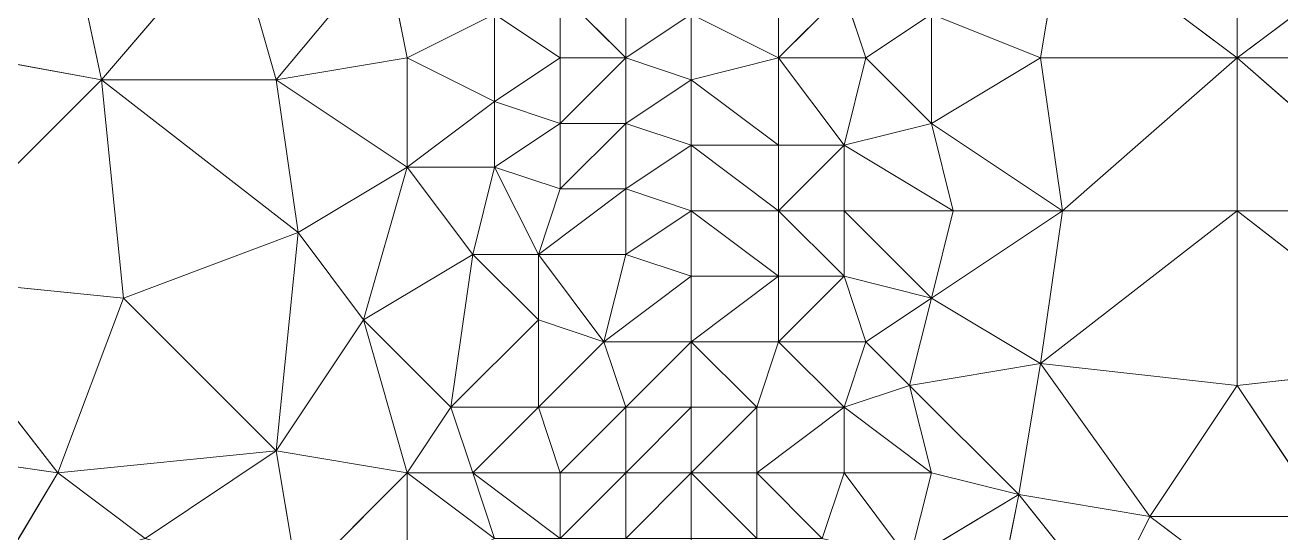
# Model space of a CAD drawing. Header units: metres. Extents: x 0 to 8, y 0 to 4.
# Drawn here: x 0.695 to 1.27, y 1.152 to 1.385 of the extents above; entities that cross this region are included whole.
import ezdxf

# ---------------------------------------------------------------- set-up
doc = ezdxf.new("R2010")
doc.units = ezdxf.units.M
doc.header["$MEASUREMENT"] = 0
for name, color, linetype, lineweight in [('DL_FE_MESH', 134, 'Continuous', 0), ('DL_FE_MESH_CELLS_3', 132, 'Continuous', 0), ('DL_FE_MESH_CELLS_7', 132, 'Continuous', 0), ('DL_TOPOLOGY', 7, 'Continuous', 0)]:
    doc.layers.add(name, color=color, linetype=linetype, lineweight=lineweight)

msp = doc.modelspace()

# ---------------------------------------------------------------- linework, layer by layer
at = {"layer": 'DL_FE_MESH'}
for p, q in [((0.73, 1.36), (0.7, 1.5)), ((0.73, 1.36), (0.79, 1.43)), ((0.81, 1.36), (0.79, 1.43)), ((1.16, 1.37), (1.17, 1.43)), ((1.25, 1.37), (1.17, 1.43)), ((1.25, 1.37), (1.25, 1.43)), ((1.33, 1.43), (1.25, 1.37)), ((0.86, 1.42), (0.81, 1.36)), ((0.87, 1.37), (0.86, 1.42)), ((0.94, 1.37), (0.94, 1.4)), ((0.97, 1.37), (0.94, 1.4)), ((0.97, 1.4), (0.97, 1.37)), ((1.04, 1.37), (1.04, 1.4)), ((1.07, 1.4), (1.04, 1.37)), ((1.08, 1.37), (1.07, 1.4)), ((0.87, 1.37), (0.91, 1.39)), ((0.91, 1.39), (0.91, 1.35)), ((0.94, 1.37), (0.91, 1.39)), ((0.97, 1.37), (1, 1.39)), ((1.04, 1.37), (1, 1.39)), ((1.08, 1.37), (1.11, 1.39)), ((1.11, 1.39), (1.11, 1.34)), ((1.16, 1.37), (1.11, 1.39)), ((0.73, 1.36), (0.62, 1.38)), ((0.87, 1.37), (0.81, 1.36)), ((0.87, 1.32), (0.87, 1.37)), ((0.91, 1.35), (0.87, 1.37)), ((0.91, 1.35), (0.94, 1.37)), ((0.94, 1.34), (0.94, 1.37)), ((0.94, 1.37), (0.97, 1.37)), ((0.97, 1.37), (0.94, 1.34)), ((1, 1.36), (0.97, 1.37)), ((0.97, 1.37), (0.97, 1.34)), ((1, 1.36), (1.04, 1.37)), ((1.04, 1.33), (1.04, 1.37)), ((1.04, 1.37), (1.08, 1.37)), ((1.07, 1.33), (1.04, 1.37)), ((1.07, 1.33), (1.08, 1.37)), ((1.11, 1.34), (1.08, 1.37)), ((1.11, 1.34), (1.16, 1.37)), ((1.17, 1.3), (1.16, 1.37)), ((1.16, 1.37), (1.25, 1.37)), ((1.25, 1.37), (1.17, 1.3)), ((1.25, 1.3), (1.25, 1.37)), ((1.25, 1.37), (1.34, 1.37)), ((1.33, 1.3), (1.25, 1.37)), ((0.73, 1.36), (0.64, 1.27)), ((0.74, 1.26), (0.73, 1.36)), ((0.82, 1.29), (0.73, 1.36)), ((0.81, 1.36), (0.73, 1.36)), ((0.81, 1.36), (0.82, 1.29)), ((0.87, 1.32), (0.81, 1.36)), ((0.97, 1.34), (1, 1.36)), ((1.04, 1.33), (1, 1.36)), ((0.87, 1.32), (0.91, 1.35)), ((0.91, 1.32), (0.91, 1.35)), ((0.94, 1.34), (0.91, 1.35)), ((0.94, 1.34), (0.91, 1.32)), ((0.94, 1.31), (0.94, 1.34)), ((0.94, 1.34), (0.97, 1.34)), ((0.97, 1.34), (0.94, 1.31)), ((1, 1.33), (0.97, 1.34)), ((0.97, 1.34), (0.97, 1.31)), ((1.07, 1.33), (1.11, 1.34)), ((1.12, 1.3), (1.11, 1.34)), ((1.17, 1.3), (1.11, 1.34)), ((0.97, 1.31), (1, 1.33)), ((1, 1.33), (1.04, 1.33)), ((1.04, 1.3), (1, 1.33)), ((1.04, 1.3), (1.04, 1.33)), ((1.04, 1.33), (1.07, 1.33)), ((1.07, 1.33), (1.04, 1.3)), ((1.07, 1.3), (1.07, 1.33)), ((1.12, 1.3), (1.07, 1.33)), ((0.82, 1.29), (0.87, 1.32)), ((0.85, 1.25), (0.87, 1.32)), ((0.9, 1.28), (0.87, 1.32)), ((0.87, 1.32), (0.91, 1.32)), ((0.9, 1.28), (0.91, 1.32)), ((0.91, 1.32), (0.94, 1.31)), ((0.93, 1.28), (0.91, 1.32)), ((0.93, 1.28), (0.94, 1.31)), ((0.97, 1.31), (0.93, 1.28)), ((0.94, 1.31), (0.97, 1.31)), ((1, 1.3), (0.97, 1.31)), ((0.97, 1.31), (0.97, 1.28)), ((0.97, 1.28), (1, 1.3)), ((1, 1.3), (1.04, 1.3)), ((1.04, 1.27), (1, 1.3)), ((1.04, 1.27), (1.04, 1.3)), ((1.04, 1.3), (1.07, 1.3)), ((1.07, 1.27), (1.04, 1.3)), ((1.07, 1.27), (1.07, 1.3)), ((1.07, 1.3), (1.12, 1.3)), ((1.11, 1.26), (1.07, 1.3)), ((1.11, 1.26), (1.12, 1.3)), ((1.11, 1.26), (1.17, 1.3)), ((1.12, 1.3), (1.17, 1.3)), ((1.16, 1.23), (1.17, 1.3)), ((1.25, 1.3), (1.16, 1.23)), ((1.17, 1.3), (1.25, 1.3)), ((1.25, 1.22), (1.25, 1.3)), ((1.25, 1.3), (1.33, 1.3)), ((1.34, 1.23), (1.25, 1.3)), ((0.74, 1.26), (0.82, 1.29)), ((0.82, 1.29), (0.81, 1.19)), ((0.85, 1.25), (0.82, 1.29)), ((0.85, 1.25), (0.9, 1.28)), ((0.9, 1.28), (0.89, 1.21)), ((0.93, 1.25), (0.9, 1.28)), ((0.9, 1.28), (0.93, 1.28)), ((0.93, 1.25), (0.93, 1.28)), ((0.93, 1.28), (0.97, 1.28)), ((0.96, 1.24), (0.93, 1.28)), ((0.97, 1.28), (0.96, 1.24)), ((1, 1.27), (0.97, 1.28)), ((0.64, 1.27), (0.74, 1.26)), ((0.71, 1.18), (0.64, 1.27)), ((0.96, 1.24), (1, 1.27)), ((1, 1.27), (1.04, 1.27)), ((1.04, 1.27), (1, 1.24)), ((1.04, 1.24), (1.04, 1.27)), ((1.04, 1.27), (1.07, 1.27)), ((1.07, 1.27), (1.04, 1.24)), ((1.08, 1.24), (1.07, 1.27)), ((1.07, 1.27), (1.11, 1.26)), ((0.71, 1.18), (0.74, 1.26)), ((0.81, 1.19), (0.74, 1.26)), ((1.08, 1.24), (1.11, 1.26)), ((1.11, 1.26), (1.1, 1.22)), ((1.16, 1.23), (1.11, 1.26)), ((0.81, 1.19), (0.85, 1.25)), ((0.87, 1.18), (0.85, 1.25)), ((0.89, 1.21), (0.85, 1.25)), ((0.89, 1.21), (0.93, 1.25)), ((0.93, 1.21), (0.93, 1.25)), ((0.93, 1.25), (0.96, 1.24)), ((0.96, 1.24), (0.93, 1.21)), ((1, 1.24), (0.96, 1.24)), ((0.96, 1.24), (0.97, 1.21)), ((0.97, 1.21), (1, 1.24)), ((1, 1.24), (1.04, 1.24)), ((1.03, 1.21), (1, 1.24)), ((1.03, 1.21), (1.04, 1.24)), ((1.04, 1.24), (1.08, 1.24)), ((1.07, 1.21), (1.04, 1.24)), ((1.07, 1.21), (1.08, 1.24)), ((1.1, 1.22), (1.08, 1.24)), ((1.1, 1.22), (1.16, 1.23)), ((1.15, 1.17), (1.16, 1.23)), ((1.16, 1.23), (1.25, 1.22)), ((1.21, 1.16), (1.16, 1.23)), ((1.25, 1.22), (1.34, 1.23)), ((1.07, 1.21), (1.1, 1.22)), ((1.11, 1.18), (1.1, 1.22)), ((1.15, 1.17), (1.1, 1.22)), ((1.21, 1.16), (1.25, 1.22)), ((1.29, 1.16), (1.25, 1.22)), ((0.87, 1.18), (0.89, 1.21)), ((0.9, 1.18), (0.89, 1.21)), ((0.93, 1.21), (0.89, 1.21)), ((0.93, 1.21), (0.9, 1.18)), ((0.94, 1.18), (0.93, 1.21)), ((0.93, 1.21), (0.97, 1.21)), ((0.97, 1.21), (0.94, 1.18)), ((0.97, 1.18), (1, 1.21)), ((1, 1.21), (0.97, 1.21)), ((0.97, 1.21), (0.97, 1.18)), ((1, 1.21), (1.03, 1.21)), ((1.03, 1.21), (1, 1.18)), ((1.03, 1.18), (1.03, 1.21)), ((1.03, 1.21), (1.07, 1.21)), ((1.07, 1.21), (1.03, 1.18)), ((1.07, 1.18), (1.07, 1.21)), ((1.11, 1.18), (1.07, 1.21)), ((0.71, 1.18), (0.64, 1.19)), ((0.81, 1.19), (0.71, 1.18)), ((0.75, 1.15), (0.81, 1.19)), ((0.81, 1.19), (0.82, 1.13)), ((0.87, 1.18), (0.81, 1.19)), ((0.68, 1.13), (0.71, 1.18)), ((0.75, 1.15), (0.71, 1.18)), ((0.87, 1.18), (0.82, 1.13)), ((0.87, 1.13), (0.87, 1.18)), ((0.91, 1.15), (0.87, 1.18)), ((0.9, 1.18), (0.87, 1.18)), ((0.91, 1.15), (0.9, 1.18)), ((0.9, 1.18), (0.94, 1.18)), ((0.94, 1.15), (0.9, 1.18)), ((0.94, 1.15), (0.94, 1.18)), ((0.94, 1.18), (0.97, 1.18)), ((0.97, 1.18), (0.94, 1.15)), ((0.97, 1.15), (1, 1.18)), ((1, 1.18), (0.97, 1.18)), ((0.97, 1.18), (0.97, 1.15)), ((1, 1.18), (1.03, 1.18)), ((1.03, 1.15), (1, 1.18)), ((1.03, 1.15), (1.03, 1.18)), ((1.03, 1.18), (1.07, 1.18)), ((1.06, 1.15), (1.03, 1.18)), ((1.06, 1.15), (1.07, 1.18)), ((1.07, 1.18), (1.11, 1.18)), ((1.1, 1.14), (1.07, 1.18)), ((1.1, 1.14), (1.11, 1.18)), ((1.11, 1.18), (1.15, 1.17)), ((1.1, 1.14), (1.15, 1.17)), ((1.14, 1.12), (1.15, 1.17)), ((1.15, 1.17), (1.21, 1.16)), ((1.19, 1.12), (1.15, 1.17)), ((1.19, 1.12), (1.21, 1.16)), ((1.25, 1.13), (1.21, 1.16)), ((1.29, 1.16), (1.21, 1.16))]:
    msp.add_line(p, q, dxfattribs=at)
at = {"layer": 'DL_FE_MESH_CELLS_3'}
for points in [[(0.5, 1.5), (0.62, 1.38), (0.7, 1.5)], [(0.7, 1.5), (0.62, 1.38), (0.73, 1.36)], [(0.7, 1.5), (0.73, 1.36), (0.79, 1.43)], [(0.73, 1.36), (0.81, 1.36), (0.79, 1.43)], [(0.79, 1.43), (0.81, 1.36), (0.86, 1.42)], [(0.86, 1.42), (0.81, 1.36), (0.87, 1.37)], [(0.86, 1.42), (0.87, 1.37), (0.91, 1.39)], [(0.91, 1.39), (0.94, 1.37), (0.94, 1.4)], [(0.94, 1.4), (0.94, 1.37), (0.97, 1.37)], [(0.94, 1.4), (0.97, 1.37), (0.97, 1.4)], [(0.97, 1.37), (1, 1.39), (0.97, 1.4)], [(0.87, 1.37), (0.91, 1.35), (0.91, 1.39)], [(0.91, 1.39), (0.91, 1.35), (0.94, 1.37)], [(0.62, 1.38), (0.64, 1.27), (0.73, 1.36)], [(0.81, 1.36), (0.87, 1.32), (0.87, 1.37)], [(0.91, 1.35), (0.87, 1.37), (0.87, 1.32)], [(0.91, 1.35), (0.94, 1.34), (0.94, 1.37)], [(0.97, 1.37), (0.94, 1.34), (0.97, 1.34)], [(0.94, 1.37), (0.94, 1.34), (0.97, 1.37)], [(0.97, 1.34), (1, 1.36), (0.97, 1.37)], [(0.73, 1.36), (0.64, 1.27), (0.74, 1.26)], [(0.82, 1.29), (0.73, 1.36), (0.74, 1.26)], [(0.81, 1.36), (0.73, 1.36), (0.82, 1.29)], [(0.81, 1.36), (0.82, 1.29), (0.87, 1.32)], [(0.91, 1.35), (0.87, 1.32), (0.91, 1.32)], [(0.91, 1.35), (0.91, 1.32), (0.94, 1.34)], [(0.94, 1.34), (0.91, 1.32), (0.94, 1.31)], [(0.97, 1.34), (0.94, 1.31), (0.97, 1.31)], [(0.94, 1.34), (0.94, 1.31), (0.97, 1.34)], [(0.97, 1.31), (1, 1.33), (0.97, 1.34)], [(0.87, 1.32), (0.82, 1.29), (0.85, 1.25)], [(0.87, 1.32), (0.85, 1.25), (0.9, 1.28)], [(0.87, 1.32), (0.9, 1.28), (0.91, 1.32)], [(0.91, 1.32), (0.9, 1.28), (0.93, 1.28)], [(0.91, 1.32), (0.93, 1.28), (0.94, 1.31)], [(0.97, 1.31), (0.93, 1.28), (0.97, 1.28)], [(0.94, 1.31), (0.93, 1.28), (0.97, 1.31)], [(0.97, 1.28), (1, 1.3), (0.97, 1.31)], [(0.74, 1.26), (0.81, 1.19), (0.82, 1.29)], [(0.82, 1.29), (0.81, 1.19), (0.85, 1.25)], [(0.85, 1.25), (0.89, 1.21), (0.9, 1.28)], [(0.9, 1.28), (0.89, 1.21), (0.93, 1.25)], [(0.9, 1.28), (0.93, 1.25), (0.93, 1.28)], [(0.93, 1.28), (0.93, 1.25), (0.96, 1.24)], [(0.93, 1.28), (0.96, 1.24), (0.97, 1.28)], [(0.96, 1.24), (1, 1.27), (0.97, 1.28)], [(0.64, 1.27), (0.64, 1.19), (0.71, 1.18)], [(0.64, 1.27), (0.71, 1.18), (0.74, 1.26)], [(0.71, 1.18), (0.81, 1.19), (0.74, 1.26)], [(0.85, 1.25), (0.81, 1.19), (0.87, 1.18)], [(0.85, 1.25), (0.87, 1.18), (0.89, 1.21)], [(0.89, 1.21), (0.93, 1.21), (0.93, 1.25)], [(0.93, 1.25), (0.93, 1.21), (0.96, 1.24)], [(0.96, 1.24), (0.93, 1.21), (0.97, 1.21)], [(0.97, 1.21), (1, 1.24), (0.96, 1.24)], [(0.87, 1.18), (0.9, 1.18), (0.89, 1.21)], [(0.89, 1.21), (0.9, 1.18), (0.93, 1.21)], [(0.93, 1.21), (0.9, 1.18), (0.94, 1.18)], [(0.93, 1.21), (0.94, 1.18), (0.97, 1.21)], [(0.97, 1.21), (0.94, 1.18), (0.97, 1.18)], [(0.97, 1.18), (1, 1.21), (0.97, 1.21)], [(0.64, 1.19), (0.68, 1.13), (0.71, 1.18)], [(0.71, 1.18), (0.75, 1.15), (0.81, 1.19)], [(0.75, 1.15), (0.82, 1.13), (0.81, 1.19)], [(0.81, 1.19), (0.82, 1.13), (0.87, 1.18)], [(0.71, 1.18), (0.68, 1.13), (0.75, 1.15)], [(0.87, 1.18), (0.82, 1.13), (0.87, 1.13)], [(0.91, 1.15), (0.87, 1.18), (0.87, 1.13)], [(0.9, 1.18), (0.87, 1.18), (0.91, 1.15)], [(0.9, 1.18), (0.91, 1.15), (0.94, 1.15)], [(0.9, 1.18), (0.94, 1.15), (0.94, 1.18)], [(0.97, 1.18), (0.94, 1.15), (0.97, 1.15)], [(0.94, 1.18), (0.94, 1.15), (0.97, 1.18)], [(0.97, 1.15), (1, 1.18), (0.97, 1.18)]]:
    msp.add_3dface(points, dxfattribs=at)
at = {"layer": 'DL_FE_MESH_CELLS_3', "invisible_edges": 1}
for points in [[(1, 1.36), (1, 1.39), (0.97, 1.37)], [(1, 1.33), (1, 1.36), (0.97, 1.34)], [(1, 1.3), (1, 1.33), (0.97, 1.31)], [(1, 1.27), (1, 1.3), (0.97, 1.28)], [(1, 1.24), (1, 1.27), (0.96, 1.24)], [(1, 1.21), (1, 1.24), (0.97, 1.21)], [(1, 1.18), (1, 1.21), (0.97, 1.18)], [(1, 1.15), (1, 1.18), (0.97, 1.15)]]:
    msp.add_3dface(points, dxfattribs=at)
at = {"layer": 'DL_FE_MESH_CELLS_7'}
for points in [[(1.17, 1.43), (1.11, 1.39), (1.16, 1.37)], [(1.17, 1.43), (1.16, 1.37), (1.25, 1.37)], [(1.17, 1.43), (1.25, 1.37), (1.25, 1.43)], [(1.33, 1.43), (1.25, 1.37), (1.34, 1.37)], [(1.25, 1.43), (1.25, 1.37), (1.33, 1.43)], [(1, 1.39), (1.04, 1.37), (1.04, 1.4)], [(1.07, 1.4), (1.04, 1.37), (1.08, 1.37)], [(1.04, 1.4), (1.04, 1.37), (1.07, 1.4)], [(1.07, 1.4), (1.08, 1.37), (1.11, 1.39)], [(1.08, 1.37), (1.11, 1.34), (1.11, 1.39)], [(1.11, 1.39), (1.11, 1.34), (1.16, 1.37)], [(1, 1.36), (1.04, 1.33), (1.04, 1.37)], [(1.04, 1.37), (1.04, 1.33), (1.07, 1.33)], [(1.04, 1.37), (1.07, 1.33), (1.08, 1.37)], [(1.08, 1.37), (1.07, 1.33), (1.11, 1.34)], [(1.11, 1.34), (1.17, 1.3), (1.16, 1.37)], [(1.16, 1.37), (1.17, 1.3), (1.25, 1.37)], [(1.25, 1.37), (1.17, 1.3), (1.25, 1.3)], [(1.25, 1.37), (1.25, 1.3), (1.33, 1.3)], [(1.25, 1.37), (1.33, 1.3), (1.34, 1.37)], [(1.07, 1.33), (1.12, 1.3), (1.11, 1.34)], [(1.11, 1.34), (1.12, 1.3), (1.17, 1.3)], [(1, 1.33), (1.04, 1.3), (1.04, 1.33)], [(1.07, 1.33), (1.04, 1.3), (1.07, 1.3)], [(1.04, 1.33), (1.04, 1.3), (1.07, 1.33)], [(1.07, 1.33), (1.07, 1.3), (1.12, 1.3)], [(1, 1.3), (1.04, 1.27), (1.04, 1.3)], [(1.04, 1.3), (1.04, 1.27), (1.07, 1.27)], [(1.04, 1.3), (1.07, 1.27), (1.07, 1.3)], [(1.07, 1.3), (1.07, 1.27), (1.11, 1.26)], [(1.07, 1.3), (1.11, 1.26), (1.12, 1.3)], [(1.17, 1.3), (1.12, 1.3), (1.11, 1.26)], [(1.17, 1.3), (1.11, 1.26), (1.16, 1.23)], [(1.25, 1.3), (1.16, 1.23), (1.25, 1.22)], [(1.17, 1.3), (1.16, 1.23), (1.25, 1.3)], [(1.25, 1.3), (1.25, 1.22), (1.34, 1.23)], [(1.25, 1.3), (1.34, 1.23), (1.33, 1.3)], [(1.04, 1.27), (1, 1.24), (1.04, 1.24)], [(1.07, 1.27), (1.04, 1.24), (1.08, 1.24)], [(1.04, 1.27), (1.04, 1.24), (1.07, 1.27)], [(1.07, 1.27), (1.08, 1.24), (1.11, 1.26)], [(1.08, 1.24), (1.1, 1.22), (1.11, 1.26)], [(1.11, 1.26), (1.1, 1.22), (1.16, 1.23)], [(1, 1.24), (1.03, 1.21), (1.04, 1.24)], [(1.04, 1.24), (1.03, 1.21), (1.07, 1.21)], [(1.04, 1.24), (1.07, 1.21), (1.08, 1.24)], [(1.08, 1.24), (1.07, 1.21), (1.1, 1.22)], [(1.16, 1.23), (1.1, 1.22), (1.15, 1.17)], [(1.16, 1.23), (1.15, 1.17), (1.21, 1.16)], [(1.16, 1.23), (1.21, 1.16), (1.25, 1.22)], [(1.34, 1.23), (1.25, 1.22), (1.29, 1.16)], [(1.07, 1.21), (1.11, 1.18), (1.1, 1.22)], [(1.15, 1.17), (1.1, 1.22), (1.11, 1.18)], [(1.21, 1.16), (1.29, 1.16), (1.25, 1.22)], [(1.03, 1.21), (1, 1.18), (1.03, 1.18)], [(1.07, 1.21), (1.03, 1.18), (1.07, 1.18)], [(1.03, 1.21), (1.03, 1.18), (1.07, 1.21)], [(1.07, 1.21), (1.07, 1.18), (1.11, 1.18)], [(1, 1.18), (1.03, 1.15), (1.03, 1.18)], [(1.03, 1.18), (1.03, 1.15), (1.06, 1.15)], [(1.03, 1.18), (1.06, 1.15), (1.07, 1.18)], [(1.07, 1.18), (1.06, 1.15), (1.1, 1.14)], [(1.07, 1.18), (1.1, 1.14), (1.11, 1.18)], [(1.15, 1.17), (1.11, 1.18), (1.1, 1.14)], [(1.15, 1.17), (1.1, 1.14), (1.14, 1.12)], [(1.15, 1.17), (1.14, 1.12), (1.19, 1.12)], [(1.15, 1.17), (1.19, 1.12), (1.21, 1.16)], [(1.25, 1.13), (1.21, 1.16), (1.19, 1.12)], [(1.21, 1.16), (1.25, 1.13), (1.29, 1.16)], [(1.29, 1.16), (1.25, 1.13), (1.31, 1.12)]]:
    msp.add_3dface(points, dxfattribs=at)
at = {"layer": 'DL_FE_MESH_CELLS_7', "invisible_edges": 1}
for points in [[(1, 1.39), (1, 1.36), (1.04, 1.37)], [(1, 1.36), (1, 1.33), (1.04, 1.33)], [(1, 1.33), (1, 1.3), (1.04, 1.3)], [(1, 1.3), (1, 1.27), (1.04, 1.27)], [(1, 1.27), (1, 1.24), (1.04, 1.27)], [(1, 1.24), (1, 1.21), (1.03, 1.21)], [(1, 1.21), (1, 1.18), (1.03, 1.21)], [(1, 1.18), (1, 1.15), (1.03, 1.15)]]:
    msp.add_3dface(points, dxfattribs=at)
at = {"layer": 'DL_TOPOLOGY'}
msp.add_line((1, 2), (1, 1), dxfattribs=at)

doc.saveas('drawing.dxf')
